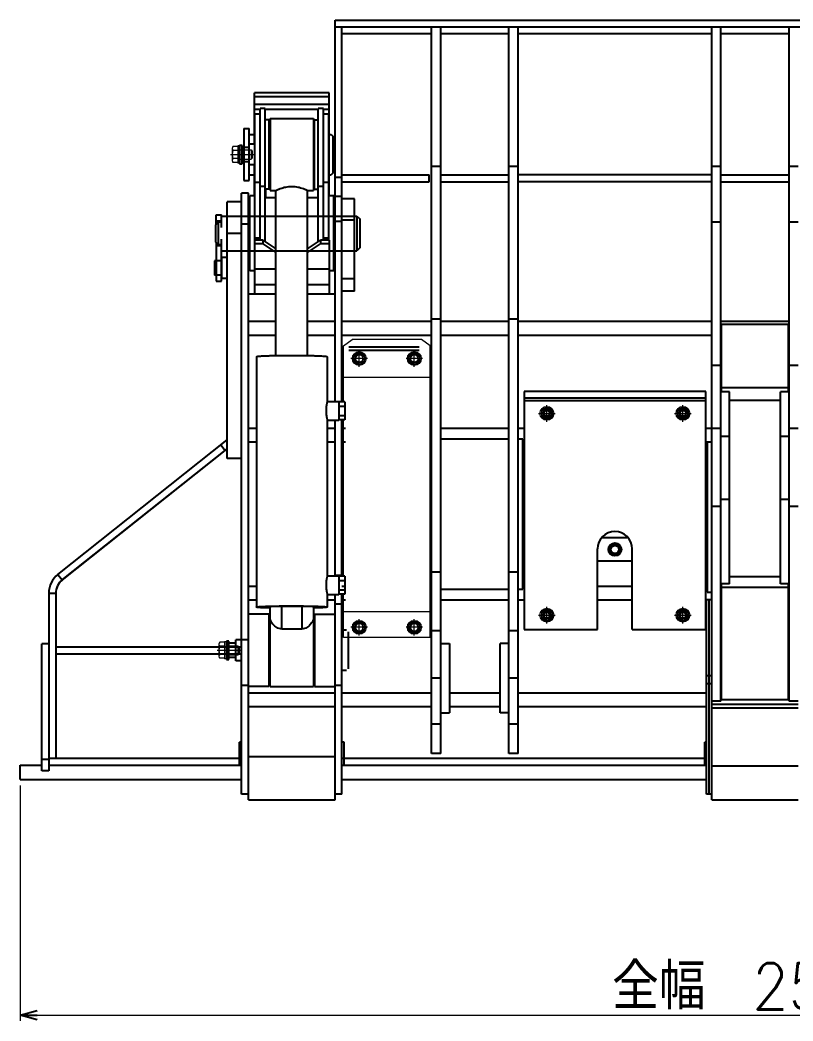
# Model space of a CAD drawing. Header units: millimetres. Extents: x -242 to 255, y -86 to 93.
# Drawn here: x 0.5 to 134.6, y -85.4 to 88.2 of the extents above; entities that cross this region are included whole.
import ezdxf

# ---------------------------------------------------------------- set-up
doc = ezdxf.new("R2010")
doc.units = ezdxf.units.MM
doc.header["$LTSCALE"] = 0.25
doc.linetypes.add('CENTER', pattern=[50.8, 31.75, -6.35, 6.35, -6.35])
doc.layers.add('EXCEPT', color=7, linetype='Continuous')
doc.styles.add('dcStyle0', font='txt.shx', dxfattribs={"width": 0.921053, "bigfont": 'bigfont'})
doc.dimstyles.new('dc_Rotated', dxfattribs={"dimtxt": 8, "dimasz": 3.000002, "dimexe": 1, "dimexo": 1, "dimgap": 1, "dimtad": 3, "dimdsep": 46, "dimtxsty": 'dcStyle0', "dimblk1": 'OPEN30', "dimblk2": 'OPEN30', "dimsah": 1, "dimcen": 0.09, "dimclrd": 7, "dimclre": 7, "dimclrt": 7, "dimadec": 0, "dimazin": 2, "dimtfac": 1, "dimtdec": 4, "dimtmove": 0, "dimatfit": 3, "dimfxl": 1, "dimarcsym": 1})

# ---------------------------------------------------------------- blocks, each defined once
blk = doc.blocks.new('_Open30')
at = {"color": 0, "linetype": 'ByBlock', "lineweight": -2}
for p, q in [((-1, 0.267949), (0, 0)), ((0, 0), (-1, -0.267949)), ((0, 0), (-1, 0))]:
    blk.add_line(p, q, dxfattribs=at)
blk = doc.blocks.new('*D2')
at = {"layer": 'EXCEPT', "color": 7, "linetype": 'Continuous', "lineweight": 13}
for p, q in [((0.48, -44.52), (0.48, -85.37)), ((255.48, -44.52), (255.48, -85.37)), ((0.48, -84.37), (255.48, -84.37))]:
    blk.add_line(p, q, dxfattribs=at)
at = {"layer": 'EXCEPT', "color": 7, "xscale": 3.000002807615286, "yscale": 2.999989368223643}
for p, rotation in [((0.48, -84.37), 180), ((255.48, -84.37), 360)]:
    blk.add_blockref('_Open30', p, dxfattribs=dict(at, rotation=rotation))
at = {"layer": 'EXCEPT', "color": 7, "insert": (127.98, -83.37), "char_height": 8, "attachment_point": 8, "style": 'dcStyle0'}
blk.add_mtext('\\T1.00;全幅\u30002550', dxfattribs=at)

msp = doc.modelspace()

# ---------------------------------------------------------------- linework, layer by layer
at = {"layer": 'EXCEPT', "color": 2, "linetype": 'Continuous', "lineweight": 25}
for p, q in [((55.13, 22.024), (55.13, 88.182)), ((55.13, 88.182), (200.83, 88.182)), ((55.13, 86.982), (200.83, 86.982)), ((56.33, 21.962), (56.33, 86.982)), ((71.88, -39.018), (71.88, 86.982)), ((73.48, -39.018), (73.48, 86.982)), ((85.28, -39.018), (85.28, 86.982)), ((86.88, -39.018), (86.88, 86.982)), ((120.48, -47.018), (120.48, 86.982)), ((122.08, -29.892), (122.08, 86.982)), ((133.88, -29.892), (133.88, 86.982)), ((71.88, 85.782), (56.33, 85.782)), ((85.28, 85.782), (73.48, 85.782)), ((120.48, 85.782), (86.88, 85.782)), ((133.88, 85.782), (122.08, 85.782)), ((41.13, 66.65), (41.13, 75.582)), ((54.13, 75.582), (41.13, 75.582)), ((54.13, 74.848), (41.13, 74.848)), ((54.13, 57.682), (54.13, 75.582)), ((54.13, 73.559), (41.13, 73.559)), ((42.13, 72.679), (41.13, 72.679)), ((41.23, 50.035), (41.23, 71.85)), ((42.13, 71.85), (41.23, 71.85)), ((42.13, 50.021), (42.13, 72.85)), ((43.03, 72.85), (42.13, 72.85)), ((43.03, 49.755), (43.03, 72.85)), ((52.23, 72.679), (43.03, 72.679)), ((52.23, 49.755), (52.23, 72.85)), ((53.13, 72.85), (52.23, 72.85)), ((53.13, 50.021), (53.13, 72.85)), ((54.13, 72.679), (53.13, 72.679)), ((54.03, 71.85), (53.13, 71.85)), ((54.03, 50.035), (54.03, 71.85)), ((43.73, 70.85), (43.03, 70.85)), ((43.73, 58.85), (43.73, 70.85)), ((43.88, 70.733), (43.73, 70.733)), ((43.88, 71.1), (43.88, 58.6)), ((43.88, 71.1), (51.38, 71.1)), ((51.38, 71.1), (51.38, 58.6)), ((51.53, 70.733), (51.38, 70.733)), ((51.53, 70.85), (51.53, 58.85)), ((51.53, 70.85), (52.23, 70.85)), ((39.33, 69.35), (39.33, 60.35)), ((39.33, 69.35), (40.23, 69.35)), ((40.23, 60.35), (40.23, 69.35)), ((40.23, 68.35), (41.13, 68.35)), ((41.23, 68.08), (41.13, 68.08)), ((54.13, 68.08), (54.03, 68.08)), ((54.13, 68.35), (54.43, 68.35)), ((54.43, 68.35), (54.73, 68.05)), ((54.73, 68.05), (54.73, 61.65)), ((39.03, 66.45), (38.58, 66.45)), ((38.58, 66.45), (38.58, 63.25)), ((39.03, 63.25), (39.03, 66.45)), ((40.23, 66.1), (39.03, 66.1)), ((41.23, 66.65), (40.23, 66.65)), ((41.23, 67.652), (41.13, 67.652)), ((54.13, 67.652), (54.03, 67.652)), ((38.58, 63.25), (39.03, 63.25)), ((40.23, 63.6), (39.03, 63.6)), ((41.23, 63.05), (40.23, 63.05)), ((41.13, 57.682), (41.13, 63.05)), ((73.48, 62.79), (71.88, 62.79)), ((86.88, 62.79), (85.28, 62.79)), ((122.08, 62.79), (120.48, 62.79)), ((135.48, 62.79), (133.88, 62.79)), ((40.23, 61.35), (41.13, 61.35)), ((54.13, 61.35), (54.43, 61.35)), ((54.73, 61.65), (54.43, 61.35)), ((56.33, 60.855), (55.13, 60.855)), ((56.33, 61.332), (71.48, 61.332)), ((71.48, 60.132), (71.48, 61.332)), ((73.48, 61.332), (85.28, 61.332)), ((120.48, 61.332), (86.88, 61.332)), ((122.08, 61.332), (133.88, 61.332)), ((39.33, 60.35), (40.23, 60.35)), ((42.13, 59.987), (41.23, 59.987)), ((43.03, 59.293), (42.13, 59.293)), ((53.13, 59.293), (52.23, 59.293)), ((54.03, 59.987), (53.13, 59.987)), ((56.33, 60.132), (71.48, 60.132)), ((73.48, 60.132), (85.28, 60.132)), ((120.48, 60.132), (86.88, 60.132)), ((122.08, 60.132), (133.88, 60.132)), ((38.93, -46.018), (38.93, 58.182)), ((40.13, 58.182), (38.93, 58.182)), ((40.13, -47.018), (40.13, 58.182)), ((40.33, 44.682), (40.33, 57.682)), ((41.23, 57.682), (40.33, 57.682)), ((43.73, 58.85), (43.03, 58.85)), ((43.08, 57.682), (43.03, 57.682)), ((43.08, 58.85), (43.08, 57.433)), ((43.08, 57.433), (44.88, 57.433)), ((43.88, 58.6), (44.888, 58.6)), ((44.88, 29.951), (44.88, 58.603)), ((50.372, 58.6), (51.38, 58.6)), ((50.38, 29.951), (50.38, 58.603)), ((50.38, 57.433), (52.18, 57.433)), ((51.53, 58.85), (52.23, 58.85)), ((52.18, 57.433), (52.18, 58.85)), ((52.23, 57.682), (52.18, 57.682)), ((54.93, 57.682), (54.03, 57.682)), ((54.93, 44.682), (54.93, 57.682)), ((56.33, 57.581), (55.13, 57.581)), ((36.43, 12.182), (36.43, 56.682)), ((38.93, 56.682), (36.43, 56.682)), ((58.53, 57.181), (56.33, 57.181)), ((58.53, 41.182), (58.53, 57.181)), ((34.53, 54.432), (35.43, 54.432)), ((34.53, 52.782), (34.53, 54.432)), ((35.43, 52.182), (35.43, 54.432)), ((35.43, 54.182), (58.93, 54.182)), ((58.93, 54.182), (59.43, 53.682)), ((58.93, 54.182), (58.93, 48.182)), ((34.43, 52.682), (34.93, 53.182)), ((34.43, 49.682), (34.43, 52.682)), ((35.43, 53.282), (34.53, 53.282)), ((34.93, 53.182), (35.43, 53.182)), ((34.93, 49.182), (34.93, 53.182)), ((40.13, 52.792), (38.93, 52.792)), ((56.33, 53.222), (55.13, 53.222)), ((58.53, 53.468), (56.33, 53.468)), ((59.43, 53.682), (59.43, 48.682)), ((122.08, 53.107), (120.48, 53.107)), ((135.48, 53.107), (133.88, 53.107)), ((38.93, 51.182), (36.43, 51.182)), ((42.13, 50.34), (41.23, 50.34)), ((54.03, 50.34), (53.13, 50.34)), ((34.93, 49.182), (34.43, 49.682)), ((34.53, 49.582), (34.53, 42.932)), ((34.53, 49.082), (35.43, 49.082)), ((35.43, 49.182), (34.93, 49.182)), ((35.43, 42.932), (35.43, 50.182)), ((41.13, 50.021), (41.13, 42.283)), ((42.63, 50.021), (41.13, 50.021)), ((42.63, 49.396), (41.13, 49.396)), ((42.63, 50.021), (42.63, 49.396)), ((42.63, 50.021), (44.88, 48.526)), ((42.63, 49.396), (44.88, 47.901)), ((50.38, 48.526), (52.63, 50.021)), ((50.38, 47.901), (52.63, 49.396)), ((52.63, 50.021), (52.63, 49.396)), ((54.13, 50.021), (52.63, 50.021)), ((54.13, 49.396), (52.63, 49.396)), ((54.13, 50.021), (54.13, 42.283)), ((59.43, 48.682), (58.93, 48.182)), ((35.43, 48.182), (58.93, 48.182)), ((35.43, 46.982), (35.43, 43.382)), ((36.43, 46.982), (35.43, 46.982)), ((35.43, 46.432), (34.23, 46.432)), ((34.23, 46.432), (34.23, 43.932)), ((35.43, 43.932), (34.23, 43.932)), ((41.13, 44.682), (40.33, 44.682)), ((44.88, 45), (41.13, 45)), ((54.13, 45), (50.38, 45)), ((54.93, 44.682), (54.13, 44.682)), ((34.53, 42.932), (35.43, 42.932)), ((36.43, 43.382), (35.43, 43.382)), ((41.13, 42.282), (41.13, 40.682)), ((44.88, 42.282), (41.13, 42.282)), ((54.13, 42.282), (50.38, 42.282)), ((54.13, 42.282), (54.13, 40.682)), ((58.53, 43.287), (56.33, 43.287)), ((40.13, 40.682), (44.88, 40.682)), ((50.38, 40.682), (55.13, 40.682)), ((58.53, 41.182), (56.33, 41.182)), ((44.88, 35.882), (40.13, 35.882)), ((55.13, 35.882), (50.38, 35.882)), ((71.88, 35.882), (56.33, 35.882)), ((73.48, 36.32), (71.88, 36.32)), ((85.28, 35.882), (73.48, 35.882)), ((86.88, 36.32), (85.28, 36.32)), ((120.48, 35.882), (86.88, 35.882)), ((133.88, 35.882), (122.08, 35.882)), ((122.18, 23.687), (122.18, 35.385)), ((133.78, 35.385), (122.18, 35.385)), ((133.78, 23.687), (133.78, 35.385)), ((44.88, 33.482), (40.13, 33.482)), ((55.13, 33.482), (50.38, 33.482)), ((71.88, 33.482), (56.33, 33.482)), ((85.28, 33.482), (73.48, 33.482)), ((120.48, 33.482), (86.88, 33.482)), ((122.18, 33.482), (122.08, 33.482)), ((133.88, 33.482), (133.78, 33.482)), ((57.543, 31.533), (69.738, 31.533)), ((41.48, 29.769), (41.48, -13.607)), ((53.78, 29.769), (53.78, 22.023)), ((57.543, 30.955), (69.738, 30.955)), ((122.08, 28.255), (120.48, 28.255)), ((135.48, 28.255), (133.88, 28.255)), ((133.78, 24.395), (122.18, 24.395)), ((87.93, 23.768), (87.93, -17.518)), ((119.43, 23.768), (87.93, 23.768)), ((87.93, 22.674), (119.43, 22.674)), ((119.43, -17.518), (119.43, 23.768)), ((123.58, 23.687), (122.08, 23.687)), ((123.58, -9.565), (123.58, 23.687)), ((132.38, -9.565), (132.38, 23.687)), ((133.88, 23.687), (132.38, 23.687)), ((53.78, 22.024), (55.78, 22.024)), ((55.78, 22.024), (55.78, 18.824)), ((56.801, 21.962), (55.801, 21.962)), ((56.801, 21.182), (55.801, 21.182)), ((56.801, 21.962), (56.801, 18.844)), ((87.93, 22.184), (119.43, 22.184)), ((132.38, 22.216), (123.58, 22.216)), ((55.801, 19.624), (56.801, 19.624)), ((41.48, 17.382), (40.13, 17.382)), ((53.78, 18.825), (53.78, -8.21)), ((53.78, 18.824), (55.78, 18.824)), ((55.13, 17.382), (53.78, 17.382)), ((55.13, -8.209), (55.13, 18.824)), ((56.801, 18.844), (55.801, 18.844)), ((56.33, -8.272), (56.33, 18.844)), ((56.93, 17.382), (56.33, 17.382)), ((71.88, 17.382), (71.73, 17.382)), ((85.28, 17.382), (73.48, 17.382)), ((87.93, 17.382), (86.88, 17.382)), ((120.48, 17.382), (119.43, 17.382)), ((122.08, 17.347), (120.48, 17.347)), ((123.58, 15.985), (122.08, 15.985)), ((133.88, 15.985), (132.38, 15.985)), ((135.48, 17.347), (133.88, 17.347)), ((7.068, -7.928), (36.43, 15.385)), ((35.325, 14.508), (36.072, 13.568)), ((41.48, 14.982), (40.13, 14.982)), ((55.13, 14.982), (53.78, 14.982)), ((56.93, 14.982), (56.33, 14.982)), ((71.88, 15.509), (71.73, 15.509)), ((85.28, 15.509), (73.48, 15.509)), ((87.68, 15.509), (86.88, 15.509)), ((87.68, -10.491), (87.68, 15.509)), ((87.93, 14.982), (87.68, 14.982)), ((119.68, 14.982), (119.43, 14.982)), ((119.68, 14.982), (119.68, -11.018)), ((120.48, 14.982), (119.68, 14.982)), ((7.812, -8.917), (36.073, 13.566)), ((7.814, -8.868), (36.43, 13.853)), ((38.93, 12.182), (36.43, 12.182)), ((122.08, 3.86), (120.48, 3.86)), ((123.58, 5.026), (122.08, 5.026)), ((133.88, 5.026), (132.38, 5.026)), ((135.48, 3.86), (133.88, 3.86)), ((105.984, -1.618), (101.376, -1.618)), ((100.68, -17.518), (100.68, -3.518)), ((106.68, -17.518), (106.68, -3.518)), ((106.68, -5.618), (100.68, -5.618)), ((7.068, -7.928), (7.814, -8.868)), ((53.78, -8.209), (55.78, -8.209)), ((56.33, -8.153), (55.13, -8.153)), ((55.78, -8.209), (55.78, -11.409)), ((56.801, -8.272), (55.801, -8.272)), ((56.801, -8.272), (56.801, -11.389)), ((73.48, -7.546), (71.88, -7.546)), ((86.88, -7.546), (85.28, -7.546)), ((132.38, -8.353), (123.58, -8.353)), ((41.48, -10.018), (40.13, -10.018)), ((56.801, -9.051), (55.801, -9.051)), ((56.93, -10.018), (56.33, -10.018)), ((87.93, -10.018), (87.68, -10.018)), ((106.68, -10.018), (100.68, -10.018)), ((119.68, -10.018), (119.43, -10.018)), ((123.58, -9.565), (122.08, -9.565)), ((122.18, -29.673), (122.18, -9.565)), ((133.78, -10.22), (122.18, -10.22)), ((133.88, -9.565), (132.38, -9.565)), ((133.78, -29.673), (133.78, -9.565)), ((5.48, -11.218), (5.48, -39.818)), ((5.48, -11.218), (6.68, -11.218)), ((6.68, -11.218), (6.68, -39.818)), ((53.78, -11.408), (53.78, -13.607)), ((53.78, -11.409), (55.78, -11.409)), ((55.13, -13.103), (55.13, -11.409)), ((55.801, -10.61), (56.801, -10.61)), ((56.801, -11.389), (55.801, -11.389)), ((56.33, -46.018), (56.33, -11.389)), ((71.73, -10.491), (71.88, -10.491)), ((73.48, -10.491), (85.28, -10.491)), ((86.88, -10.491), (87.68, -10.491)), ((119.68, -11.018), (120.48, -11.018)), ((122.08, -11.018), (122.18, -11.018)), ((133.78, -11.018), (133.88, -11.018)), ((41.48, -12.418), (40.13, -12.418)), ((43.88, -27.353), (43.88, -13.503)), ((45.88, -13.436), (49.38, -13.436)), ((45.88, -17.393), (45.88, -13.436)), ((49.38, -13.436), (49.38, -17.393)), ((51.38, -13.503), (51.38, -27.353)), ((55.13, -12.418), (53.78, -12.418)), ((56.33, -13.103), (55.13, -13.103)), ((55.13, -47.018), (55.13, -13.104)), ((56.93, -12.418), (56.33, -12.418)), ((71.88, -12.418), (71.73, -12.418)), ((85.28, -12.418), (73.48, -12.418)), ((87.93, -12.418), (86.88, -12.418)), ((106.68, -12.418), (100.68, -12.418)), ((119.58, -12.418), (119.43, -12.418)), ((120.48, -12.324), (119.58, -12.324)), ((119.58, -46.018), (119.58, -12.324)), ((120.03, -46.018), (120.03, -12.324)), ((122.18, -12.418), (122.08, -12.418)), ((133.88, -12.418), (133.78, -12.418)), ((43.68, -14.853), (40.13, -14.853)), ((43.68, -27.353), (43.68, -14.853)), ((51.58, -14.853), (51.58, -27.353)), ((51.58, -14.853), (55.13, -14.853)), ((45.88, -17.393), (49.38, -17.393)), ((57.13, -17.603), (56.33, -17.603)), ((57.43, -17.903), (57.43, -24.303)), ((73.48, -17.746), (71.88, -17.746)), ((86.88, -17.746), (85.28, -17.746)), ((87.93, -17.518), (100.68, -17.518)), ((106.68, -17.518), (119.43, -17.518)), ((4.28, -42.018), (4.28, -20.003)), ((5.48, -20.003), (4.28, -20.003)), ((6.78, -21.703), (6.78, -20.503)), ((6.78, -20.503), (38.93, -20.503)), ((36.28, -19.503), (36.28, -22.703)), ((36.73, -19.503), (36.28, -19.503)), ((36.73, -22.703), (36.73, -19.503)), ((37.93, -19.853), (36.73, -19.853)), ((37.93, -22.903), (37.93, -19.303)), ((38.93, -19.303), (37.93, -19.303)), ((37.93, -21.703), (37.93, -20.503)), ((40.13, -19.264), (38.93, -19.264)), ((73.48, -19.918), (74.98, -19.918)), ((74.98, -19.918), (74.98, -31.918)), ((83.78, -31.918), (83.78, -19.918)), ((85.28, -19.918), (83.78, -19.918)), ((6.78, -21.703), (38.93, -21.703)), ((37.93, -22.353), (36.73, -22.353)), ((36.28, -22.703), (36.73, -22.703)), ((38.93, -22.903), (37.93, -22.903)), ((57.13, -24.603), (56.33, -24.603)), ((73.48, -25.918), (71.88, -25.918)), ((86.88, -25.918), (85.28, -25.918)), ((120.48, -25.511), (119.58, -25.511)), ((40.13, -27.197), (38.93, -27.197)), ((43.68, -27.353), (40.13, -27.353)), ((43.88, -27.353), (51.38, -27.353)), ((51.58, -27.353), (55.13, -27.353)), ((56.33, -27.197), (55.13, -27.197)), ((120.48, -26.886), (119.58, -26.886)), ((55.13, -28.518), (40.13, -28.518)), ((71.88, -28.518), (56.33, -28.518)), ((83.78, -28.518), (74.98, -28.518)), ((119.58, -28.518), (86.88, -28.518)), ((122.18, -28.518), (122.08, -28.518)), ((133.88, -28.518), (133.78, -28.518)), ((55.13, -30.918), (40.13, -30.918)), ((71.88, -30.918), (56.33, -30.918)), ((83.78, -30.918), (74.98, -30.918)), ((119.58, -30.918), (86.88, -30.918)), ((122.08, -29.892), (120.48, -29.892)), ((120.48, -30.462), (135.48, -30.462)), ((120.48, -31.08), (135.48, -31.08)), ((133.78, -29.673), (122.18, -29.673)), ((135.48, -29.892), (133.88, -29.892)), ((73.48, -31.918), (74.98, -31.918)), ((85.28, -31.918), (83.78, -31.918)), ((73.48, -33.918), (71.88, -33.918)), ((86.88, -33.918), (85.28, -33.918)), ((38.53, -41.018), (38.53, -37.018)), ((38.93, -37.018), (38.53, -37.018)), ((56.73, -37.018), (56.33, -37.018)), ((56.73, -41.018), (56.73, -37.018)), ((119.58, -37.018), (119.28, -37.018)), ((119.28, -41.018), (119.28, -37.018)), ((5.48, -39.818), (5.48, -42.018)), ((5.48, -39.818), (38.93, -39.818)), ((40.13, -39.518), (55.13, -39.518)), ((56.33, -39.818), (119.58, -39.818)), ((73.48, -39.018), (71.88, -39.018)), ((86.88, -39.018), (85.28, -39.018)), ((0.48, -43.518), (0.48, -41.018)), ((0.48, -41.018), (4.28, -41.018)), ((5.48, -40.018), (4.28, -40.018)), ((5.48, -41.018), (38.93, -41.018)), ((56.33, -41.018), (119.58, -41.018)), ((135.48, -41.192), (120.48, -41.192)), ((5.48, -42.018), (4.28, -42.018)), ((0.48, -43.518), (38.93, -43.518)), ((56.33, -43.518), (119.58, -43.518)), ((40.13, -46.018), (38.93, -46.018)), ((56.33, -46.018), (55.13, -46.018)), ((120.48, -46.018), (119.58, -46.018)), ((40.13, -47.018), (55.13, -47.018)), ((120.48, -47.018), (135.48, -47.018))]:
    msp.add_line(p, q, dxfattribs=at)
at = {"layer": 'EXCEPT', "color": 2, "linetype": 'Continuous', "lineweight": 13}
for p, q in [((38.28, 66.235), (37.416, 66.235)), ((38.58, 66.35), (38.28, 66.35)), ((38.28, 66.35), (38.28, 63.35)), ((38.58, 66.35), (38.58, 63.35)), ((37.28, 65.889), (37.28, 63.811)), ((38.28, 65.543), (37.416, 65.543)), ((38.58, 65.65), (40.58, 65.65)), ((40.58, 65.65), (40.58, 64.05)), ((40.58, 65.65), (40.78, 65.45)), ((40.58, 64.05), (40.78, 64.25)), ((40.78, 65.45), (40.78, 64.25)), ((38.28, 64.157), (37.416, 64.157)), ((38.28, 63.464), (37.416, 63.464)), ((38.58, 63.35), (38.28, 63.35)), ((38.58, 64.05), (40.58, 64.05)), ((58.781, 30.432), (58.233, 29.482)), ((59.878, 30.432), (58.781, 30.432)), ((60.427, 29.482), (59.878, 30.432)), ((68.331, 30.432), (67.783, 29.482)), ((69.428, 30.432), (68.331, 30.432)), ((69.977, 29.482), (69.428, 30.432)), ((58.233, 29.482), (58.781, 28.532)), ((58.781, 28.532), (59.878, 28.532)), ((59.878, 28.532), (60.427, 29.482)), ((67.783, 29.482), (68.331, 28.532)), ((68.331, 28.532), (69.428, 28.532)), ((69.428, 28.532), (69.977, 29.482)), ((91.88, 21.079), (90.93, 20.531)), ((92.83, 20.531), (91.88, 21.079)), ((115.48, 21.079), (114.53, 20.531)), ((116.43, 20.531), (115.48, 21.079)), ((90.93, 20.531), (90.93, 19.434)), ((90.93, 19.434), (91.88, 18.885)), ((91.88, 18.885), (92.83, 19.434)), ((92.83, 19.434), (92.83, 20.531)), ((114.53, 20.531), (114.53, 19.434)), ((114.53, 19.434), (115.48, 18.885)), ((115.48, 18.885), (116.43, 19.434)), ((116.43, 19.434), (116.43, 20.531)), ((91.88, -13.921), (90.93, -14.469)), ((90.93, -14.469), (90.93, -15.566)), ((90.93, -15.566), (91.88, -16.115)), ((92.83, -14.469), (91.88, -13.921)), ((91.88, -16.115), (92.83, -15.566)), ((92.83, -15.566), (92.83, -14.469)), ((115.48, -13.921), (114.53, -14.469)), ((114.53, -14.469), (114.53, -15.566)), ((114.53, -15.566), (115.48, -16.115)), ((116.43, -14.469), (115.48, -13.921)), ((115.48, -16.115), (116.43, -15.566)), ((116.43, -15.566), (116.43, -14.469)), ((58.781, -16.163), (58.233, -17.113)), ((58.233, -17.113), (58.781, -18.063)), ((59.878, -16.163), (58.781, -16.163)), ((60.427, -17.113), (59.878, -16.163)), ((59.878, -18.063), (60.427, -17.113)), ((68.331, -16.163), (67.783, -17.113)), ((67.783, -17.113), (68.331, -18.063)), ((69.428, -16.163), (68.331, -16.163)), ((69.977, -17.113), (69.428, -16.163)), ((69.428, -18.063), (69.977, -17.113)), ((58.781, -18.063), (59.878, -18.063)), ((68.331, -18.063), (69.428, -18.063)), ((34.98, -20.064), (34.98, -22.142)), ((35.98, -19.717), (35.116, -19.717)), ((35.98, -20.41), (35.116, -20.41)), ((36.28, -19.603), (35.98, -19.603)), ((35.98, -19.603), (35.98, -22.603)), ((36.28, -19.603), (36.28, -22.603)), ((36.28, -20.303), (38.28, -20.303)), ((38.28, -20.303), (38.28, -21.903)), ((38.28, -20.303), (38.48, -20.503)), ((38.48, -20.503), (38.48, -21.703)), ((35.98, -21.796), (35.116, -21.796)), ((35.98, -22.489), (35.116, -22.489)), ((36.28, -21.903), (38.28, -21.903)), ((38.28, -21.903), (38.48, -21.703)), ((36.28, -22.603), (35.98, -22.603))]:
    msp.add_line(p, q, dxfattribs=at)
at = {"layer": 'EXCEPT', "color": 9, "linetype": 'CENTER', "lineweight": 13}
for p, q in [((36.98, 64.85), (41.08, 64.85)), ((59.33, 28.042), (59.33, 30.922)), ((68.88, 28.042), (68.88, 30.922)), ((60.77, 29.482), (57.89, 29.482)), ((70.32, 29.482), (67.44, 29.482)), ((91.88, 18.542), (91.88, 21.422)), ((115.48, 18.542), (115.48, 21.422)), ((90.44, 19.982), (93.32, 19.982)), ((114.04, 19.982), (116.92, 19.982)), ((91.88, -16.458), (91.88, -13.578)), ((115.48, -16.458), (115.48, -13.578)), ((90.44, -15.018), (93.32, -15.018)), ((114.04, -15.018), (116.92, -15.018)), ((60.77, -17.113), (57.89, -17.113)), ((59.33, -18.553), (59.33, -15.673)), ((70.32, -17.113), (67.44, -17.113)), ((68.88, -18.553), (68.88, -15.673)), ((34.68, -21.103), (38.78, -21.103))]:
    msp.add_line(p, q, dxfattribs=at)
at = {"layer": 'EXCEPT', "color": 2, "linetype": 'Continuous', "lineweight": 18}
for p, q in [((56.605, 31.665), (58.105, 32.814)), ((56.605, 21.962), (56.605, 31.665)), ((70.105, 32.814), (58.105, 32.814)), ((71.605, 31.665), (70.105, 32.814)), ((71.605, -18.903), (71.605, 31.665)), ((56.605, 26.232), (71.605, 26.232)), ((56.605, -8.272), (56.605, 18.844)), ((56.605, -18.903), (56.605, -11.389)), ((56.605, -14.353), (71.605, -14.353)), ((71.605, -18.903), (56.605, -18.903))]:
    msp.add_line(p, q, dxfattribs=at)
at = {"layer": 'EXCEPT', "color": 2, "linetype": 'Continuous', "lineweight": 13}
for centre, radius in [((59.33, 29.482), 1.2), ((59.33, 29.482), 0.95), ((68.88, 29.482), 1.2), ((68.88, 29.482), 0.95), ((91.88, 19.982), 1.2), ((91.88, 19.982), 0.95), ((115.48, 19.982), 1.2), ((115.48, 19.982), 0.95), ((91.88, -15.018), 1.2), ((115.48, -15.018), 1.2), ((91.88, -15.018), 0.95), ((115.48, -15.018), 0.95), ((59.33, -17.113), 1.2), ((59.33, -17.113), 0.95), ((68.88, -17.113), 1.2), ((68.88, -17.113), 0.95)]:
    msp.add_circle(centre, radius, dxfattribs=at)
at = {"layer": 'EXCEPT', "color": 2, "linetype": 'Continuous', "lineweight": 25}
for centre, radius in [((59.33, 29.482), 0.7), ((68.88, 29.482), 0.7), ((91.88, 19.982), 0.7), ((91.88, 19.982), 0.6), ((91.88, 19.982), 0.513), ((115.48, 19.982), 0.7), ((115.48, 19.982), 0.6), ((115.48, 19.982), 0.513), ((103.68, -3.618), 1.13), ((103.68, -3.618), 0.93), ((103.68, -3.618), 0.9), ((103.68, -3.618), 0.7), ((91.88, -15.018), 0.7), ((91.88, -15.018), 0.6), ((91.88, -15.018), 0.513), ((115.48, -15.018), 0.7), ((115.48, -15.018), 0.6), ((115.48, -15.018), 0.513), ((59.33, -17.113), 0.7), ((68.88, -17.113), 0.7)]:
    msp.add_circle(centre, radius, dxfattribs=at)
at = {"layer": 'EXCEPT', "color": 2, "linetype": 'Continuous', "lineweight": 13}
for centre, radius, start, end in [((37.789, 65.889), 0.509, 137.11671, 222.88329), ((39.112, 64.85), 1.832, 157.78069, 202.21931), ((37.789, 63.811), 0.509, 137.11671, 222.88329), ((35.489, -20.064), 0.509, 137.11671, 222.88329), ((36.812, -21.103), 1.832, 157.78069, 202.21931), ((35.489, -22.142), 0.509, 137.11671, 222.88329)]:
    msp.add_arc(centre, radius, start, end, dxfattribs=at)
at = {"layer": 'EXCEPT', "color": 2, "linetype": 'Continuous', "lineweight": 25}
for centre, radius, start, end in [((47.606, -142.705), 172.678, 89.9922, 90.90759), ((47.727, -133.32), 163.293, 89.06611, 90.0341), ((103.68, -3.518), 3, 0, 180), ((9.68, -11.218), 4.2, 128.45, 180), ((9.68, -11.218), 3, 128.45, 180), ((9.68, -11.264), 3, 128.50445, 179.08741)]:
    msp.add_arc(centre, radius, start, end, dxfattribs=at)
for points, knots in [([(44.88, 58.603), (44.88, 58.606), (44.885, 58.611), (44.895, 58.62), (44.912, 58.632), (44.948, 58.654), (45.009, 58.687), (45.1, 58.733), (45.216, 58.788), (45.354, 58.849), (45.513, 58.914), (45.761, 59.007), (46.113, 59.121), (46.58, 59.235), (47.093, 59.313), (47.449, 59.332), (47.63, 59.332)], [0, 0, 0, 0, 0.0024012, 0.0071201, 0.0143199, 0.0239928, 0.0505891, 0.0864999, 0.1311083, 0.1837313, 0.2436662, 0.3102107, 0.4604284, 0.6291656, 0.8110865, 1, 1, 1, 1]), ([(47.63, 59.332), (47.811, 59.332), (48.167, 59.313), (48.679, 59.235), (49.147, 59.121), (49.499, 59.007), (49.747, 58.914), (49.906, 58.849), (50.044, 58.788), (50.16, 58.733), (50.251, 58.687), (50.312, 58.654), (50.347, 58.632), (50.365, 58.62), (50.375, 58.611), (50.38, 58.606), (50.38, 58.603)], [0, 0, 0, 0, 0.1889135, 0.3708346, 0.5395714, 0.6897892, 0.7563337, 0.8162689, 0.8688921, 0.9135005, 0.9494117, 0.9760072, 0.9856796, 0.9928796, 0.997599, 1, 1, 1, 1]), ([(44.871, 29.951), (44.628, 29.947), (44.162, 29.938), (43.502, 29.921), (42.921, 29.901), (42.429, 29.879), (42.08, 29.858), (41.853, 29.84), (41.722, 29.826), (41.622, 29.814), (41.546, 29.799), (41.505, 29.789), (41.48, 29.776), (41.48, 29.769)], [0, 0, 0, 0, 0.214726, 0.4099338, 0.5819106, 0.7273935, 0.8436354, 0.8900905, 0.9284796, 0.9586366, 0.9804747, 0.9940253, 1, 1, 1, 1]), ([(53.78, 29.769), (53.78, 29.776), (53.755, 29.789), (53.714, 29.799), (53.638, 29.814), (53.538, 29.826), (53.407, 29.84), (53.18, 29.858), (52.831, 29.879), (52.339, 29.901), (51.758, 29.921), (51.097, 29.938), (50.632, 29.947), (50.389, 29.951)], [0, 0, 0, 0, 0.0059747, 0.0195253, 0.0413634, 0.0715204, 0.1099095, 0.1563646, 0.2726065, 0.4180894, 0.5900662, 0.785274, 1, 1, 1, 1]), ([(53.78, 22.024), (53.779, 22.024), (53.778, 22.021), (53.776, 22.016), (53.773, 22.006), (53.767, 21.987), (53.758, 21.953), (53.744, 21.903), (53.728, 21.838), (53.71, 21.761), (53.691, 21.672), (53.663, 21.531), (53.629, 21.331), (53.596, 21.067), (53.573, 20.779), (53.568, 20.579), (53.568, 20.477)], [0, 0, 0, 0, 0.0014089, 0.0052237, 0.011457, 0.0200953, 0.044507, 0.0781406, 0.1205636, 0.1713252, 0.2298743, 0.2956346, 0.4463014, 0.6179682, 0.8048491, 1, 1, 1, 1]), ([(53.568, 20.477), (53.568, 20.271), (53.584, 19.97), (53.631, 19.589), (53.671, 19.344), (53.711, 19.141), (53.742, 19.001), (53.761, 18.915), (53.771, 18.872), (53.777, 18.843), (53.78, 18.83), (53.78, 18.825)], [0, 0, 0, 0, 0.3705114, 0.5399501, 0.690417, 0.8162774, 0.9124854, 0.9480977, 0.9747444, 0.9921109, 1, 1, 1, 1]), ([(53.78, -8.209), (53.779, -8.209), (53.778, -8.213), (53.776, -8.217), (53.773, -8.227), (53.767, -8.247), (53.758, -8.28), (53.744, -8.331), (53.728, -8.395), (53.71, -8.472), (53.691, -8.562), (53.663, -8.702), (53.629, -8.902), (53.596, -9.166), (53.573, -9.455), (53.568, -9.654), (53.568, -9.756)], [0, 0, 0, 0, 0.0014089, 0.0052237, 0.011457, 0.0200953, 0.044507, 0.0781406, 0.1205636, 0.1713252, 0.2298743, 0.2956346, 0.4463014, 0.6179682, 0.8048491, 1, 1, 1, 1]), ([(53.568, -9.756), (53.568, -9.962), (53.584, -10.263), (53.631, -10.644), (53.671, -10.889), (53.711, -11.092), (53.742, -11.233), (53.761, -11.319), (53.771, -11.362), (53.777, -11.39), (53.78, -11.404), (53.78, -11.408)], [0, 0, 0, 0, 0.3705114, 0.5399501, 0.690417, 0.8162774, 0.9124854, 0.9480977, 0.9747444, 0.9921109, 1, 1, 1, 1]), ([(41.48, -13.607), (41.48, -13.602), (41.496, -13.591), (41.525, -13.582), (41.576, -13.57), (41.645, -13.56), (41.734, -13.549), (41.89, -13.533), (42.131, -13.515), (42.474, -13.495), (42.883, -13.477), (43.353, -13.46), (43.687, -13.45), (43.863, -13.446)], [0, 0, 0, 0, 0.0063849, 0.0197628, 0.0410676, 0.0704099, 0.1077707, 0.1530739, 0.2669089, 0.4105394, 0.5821181, 0.7794549, 1, 1, 1, 1]), ([(43.864, -13.768), (43.688, -13.764), (43.354, -13.754), (42.883, -13.737), (42.474, -13.719), (42.132, -13.699), (41.89, -13.681), (41.734, -13.665), (41.645, -13.654), (41.576, -13.644), (41.525, -13.632), (41.496, -13.623), (41.48, -13.612), (41.48, -13.607)], [0, 0, 0, 0, 0.2205377, 0.4178719, 0.5894513, 0.7330844, 0.8469224, 0.8922271, 0.9295893, 0.9589325, 0.9802379, 0.993616, 1, 1, 1, 1]), ([(43.863, -13.446), (44.146, -13.439), (45.401, -13.412), (46.657, -13.403), (47.63, -13.403)], [0, 0, 0, 0, 0.2253132, 1, 1, 1, 1]), ([(43.88, -13.503), (43.88, -13.499), (43.898, -13.494), (43.923, -13.488), (43.973, -13.482), (44.038, -13.476), (44.122, -13.471), (44.222, -13.465), (44.339, -13.46), (44.523, -13.454), (44.783, -13.447), (45.124, -13.441), (45.495, -13.437), (45.75, -13.436), (45.88, -13.436)], [0, 0, 0, 0, 0.0058009, 0.0205205, 0.0445269, 0.0776597, 0.1196324, 0.17006, 0.228451, 0.2942656, 0.4455486, 0.6180881, 0.8053304, 1, 1, 1, 1]), ([(47.63, -13.403), (47.966, -13.403), (49.222, -13.407), (50.478, -13.422), (51.397, -13.446)], [0, 0, 0, 0, 0.2678228, 1, 1, 1, 1]), ([(49.38, -13.436), (49.51, -13.436), (49.765, -13.437), (50.136, -13.441), (50.477, -13.447), (50.737, -13.454), (50.921, -13.46), (51.038, -13.465), (51.138, -13.471), (51.222, -13.476), (51.287, -13.482), (51.337, -13.488), (51.362, -13.494), (51.38, -13.499), (51.38, -13.503)], [0, 0, 0, 0, 0.1946696, 0.3819119, 0.5544514, 0.7057344, 0.771549, 0.82994, 0.8803676, 0.9223403, 0.9554731, 0.9794795, 0.9941991, 1, 1, 1, 1]), ([(53.78, -13.607), (53.78, -13.612), (53.764, -13.623), (53.735, -13.632), (53.684, -13.644), (53.615, -13.654), (53.526, -13.665), (53.369, -13.681), (53.128, -13.699), (52.786, -13.719), (52.377, -13.737), (51.906, -13.754), (51.572, -13.764), (51.396, -13.768)], [0, 0, 0, 0, 0.006384, 0.0197621, 0.0410674, 0.0704108, 0.1077729, 0.1530776, 0.2669158, 0.4105489, 0.5821282, 0.7794624, 1, 1, 1, 1]), ([(51.397, -13.446), (51.573, -13.45), (51.907, -13.46), (52.377, -13.477), (52.786, -13.495), (53.129, -13.515), (53.37, -13.533), (53.526, -13.549), (53.615, -13.56), (53.684, -13.57), (53.735, -13.582), (53.764, -13.591), (53.78, -13.602), (53.78, -13.607)], [0, 0, 0, 0, 0.2205452, 0.417882, 0.5894607, 0.7330912, 0.8469261, 0.8922293, 0.9295901, 0.9589324, 0.9802371, 0.9936151, 1, 1, 1, 1]), ([(45.88, -17.393), (45.728, -17.393), (45.428, -17.342), (45.031, -17.154), (44.697, -16.912), (44.419, -16.646), (44.195, -16.374), (44.025, -16.107), (43.913, -15.853), (43.88, -15.682), (43.88, -15.603)], [0, 0, 0, 0, 0.1589545, 0.3113233, 0.4547417, 0.5883689, 0.7110959, 0.8213756, 0.9177443, 1, 1, 1, 1]), ([(51.38, -15.603), (51.38, -15.682), (51.347, -15.853), (51.235, -16.107), (51.064, -16.374), (50.84, -16.646), (50.563, -16.912), (50.229, -17.154), (49.832, -17.342), (49.532, -17.393), (49.38, -17.393)], [0, 0, 0, 0, 0.0822555, 0.178624, 0.2889037, 0.4116306, 0.5452583, 0.6886772, 0.8410456, 1, 1, 1, 1])]:
    msp.add_open_spline(points, degree=3, knots=knots, dxfattribs=at)

# ---------------------------------------------------------------- dimensions: what is measured, and where the dimension line sits
at = {"layer": 'EXCEPT', "linetype": 'Continuous', "lineweight": 13}
dim = msp.add_linear_dim(base=(255.48, -84.37), p1=(0.48, -43.518), p2=(255.48, -43.518), text='全幅\u30002550', dimstyle='dc_Rotated', override={"dimtxt": 8, "dimasz": 3.000002, "dimexe": 1, "dimexo": 1, "dimgap": 1, "dimtad": 3, "dimtih": 0, "dimtoh": 0, "dimdec": 2, "dimlfac": 1, "dimzin": 8, "dimtxsty": 'dcStyle0', "dimblk1": 'Open30', "dimblk2": 'Open30', "dimsah": 1, "dimclrd": 7, "dimclre": 7, "dimclrt": 7, "dimazin": 2, "dimtofl": 1, "dimtolj": 0, "dimtzin": 8, "dimarcsym": 1}, dxfattribs=at)
dim.commit()
dim.dimension.update_dxf_attribs({"geometry": '*D2', "text_midpoint": (127.98, -84.37), "dimtype": 160})

doc.saveas('drawing.dxf')
